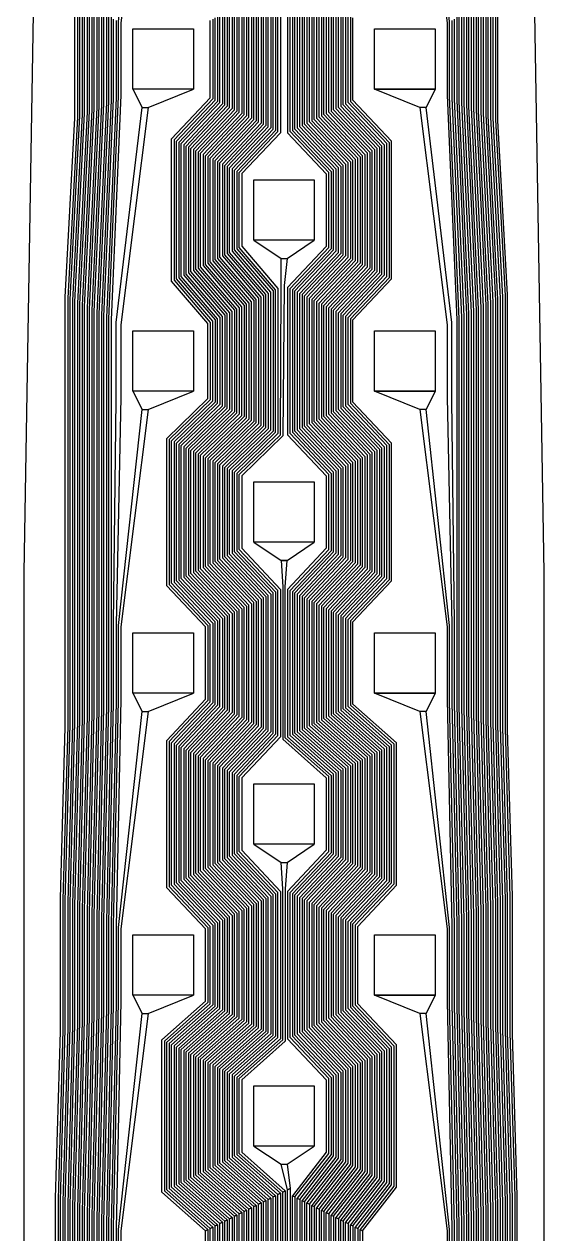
# Model space of a CAD drawing. Header units: inches. Extents: x 115980 to 170179, y 57000 to 74333.
# Drawn here: x 159286.4 to 159372.4, y 73253.6 to 73453.9 of the extents above; entities that cross this region are included whole.
import ezdxf

# ---------------------------------------------------------------- set-up
doc = ezdxf.new("R2010")
doc.units = ezdxf.units.IN
doc.header["$MEASUREMENT"] = 0
for name, color, linetype in [('metal', 221, 'Continuous'), ('nitride window', 40, 'Continuous'), ('profile', 140, 'Continuous')]:
    doc.layers.add(name, color=color, linetype=linetype)

msp = doc.modelspace()

# ---------------------------------------------------------------- linework, layer by layer
at = {"layer": 'metal'}
for points in [[(159291.61, 73236.72), (159291.61, 73259.52), (159292.41, 73287.12), (159292.41, 73309.12), (159293.21, 73337.52), (159293.21, 73358.72), (159293.21, 73387.52), (159293.21, 73408.72), (159294.81, 73438.32), (159294.81, 73457.92), (159295.61, 73488.72), (159295.61, 73507.52), (159296.41, 73539.12), (159296.41, 73557.12), (159297.21, 73589.52), (159297.21, 73606.72), (159298.01, 73639.92), (159298.01, 73656.32), (159297.91, 73689.87), (159297.96, 73706.46), (159298.91, 73740.37)], [(159299.41, 73740.62), (159298.45, 73706.21), (159298.41, 73690.12), (159298.41, 73656.12), (159298.41, 73640.12), (159297.61, 73606.52), (159297.61, 73589.72), (159296.81, 73556.92), (159296.81, 73539.32), (159296.01, 73507.32), (159296.01, 73488.92), (159295.21, 73457.72), (159295.21, 73438.52), (159293.61, 73408.52), (159293.61, 73387.72), (159293.61, 73358.52), (159293.61, 73337.72), (159292.81, 73308.92), (159292.81, 73287.32), (159292.01, 73259.32), (159292.01, 73236.92)], [(159292.41, 73237.12), (159292.41, 73259.12), (159293.21, 73287.52), (159293.21, 73308.72), (159294.01, 73337.92), (159294.01, 73358.32), (159294.01, 73387.92), (159294.01, 73408.32), (159295.61, 73438.72), (159295.61, 73457.52), (159296.41, 73489.12), (159296.41, 73507.12), (159297.21, 73539.52), (159297.21, 73556.72), (159298.01, 73589.92), (159298.01, 73606.32), (159298.81, 73640.32), (159298.81, 73655.92), (159298.91, 73690.37), (159298.95, 73705.95), (159299.91, 73740.87)], [(159300.41, 73741.12), (159299.44, 73705.69), (159299.41, 73690.62), (159299.21, 73655.72), (159299.21, 73640.52), (159298.41, 73606.12), (159298.41, 73590.12), (159297.61, 73556.52), (159297.61, 73539.72), (159296.81, 73506.92), (159296.81, 73489.32), (159296.01, 73457.32), (159296.01, 73438.92), (159294.41, 73408.12), (159294.41, 73388.12), (159294.41, 73358.12), (159294.41, 73338.12), (159293.61, 73308.52), (159293.61, 73287.72), (159292.81, 73258.92), (159292.81, 73237.32)], [(159293.21, 73237.52), (159293.21, 73258.72), (159294.01, 73287.92), (159294.01, 73308.32), (159294.81, 73338.32), (159294.81, 73357.92), (159294.81, 73388.32), (159294.81, 73407.92), (159296.41, 73439.12), (159296.41, 73457.12), (159297.21, 73489.52), (159297.21, 73506.72), (159298.01, 73539.92), (159298.01, 73556.32), (159298.81, 73590.32), (159298.81, 73605.92), (159299.61, 73640.72), (159299.61, 73655.52), (159299.91, 73690.87), (159299.94, 73705.43), (159300.91, 73741.37)], [(159301.41, 73741.62), (159300.44, 73705.18), (159300.41, 73691.12), (159300.01, 73655.32), (159300.01, 73640.92), (159299.21, 73605.72), (159299.21, 73590.52), (159298.41, 73556.12), (159298.41, 73540.12), (159297.61, 73506.52), (159297.61, 73489.72), (159296.81, 73456.92), (159296.81, 73439.32), (159295.21, 73407.72), (159295.21, 73388.52), (159295.21, 73357.72), (159295.21, 73338.52), (159294.41, 73308.12), (159294.41, 73288.12), (159293.61, 73258.52), (159293.61, 73237.72)], [(159294.01, 73237.92), (159294.01, 73258.32), (159294.81, 73288.32), (159294.81, 73307.92), (159295.61, 73338.72), (159295.61, 73357.52), (159295.61, 73388.72), (159295.61, 73407.52), (159297.21, 73439.52), (159297.21, 73456.72), (159298.01, 73489.92), (159298.01, 73506.32), (159298.81, 73540.32), (159298.81, 73555.92), (159299.61, 73590.72), (159299.61, 73605.52), (159300.41, 73641.12), (159300.41, 73655.12), (159300.91, 73691.37), (159300.93, 73704.92), (159301.91, 73741.87)], [(159302.42, 73742.12), (159301.43, 73704.66), (159301.41, 73691.62), (159300.81, 73654.92), (159300.81, 73641.32), (159300.01, 73605.32), (159300.01, 73590.92), (159299.21, 73555.72), (159299.21, 73540.52), (159298.41, 73506.12), (159298.41, 73490.12), (159297.61, 73456.52), (159297.61, 73439.72), (159296.01, 73407.32), (159296.01, 73388.92), (159296.01, 73357.32), (159296.01, 73338.92), (159295.21, 73307.72), (159295.21, 73288.52), (159294.41, 73258.12), (159294.41, 73238.12)], [(159356.39, 73742.12), (159357.21, 73704.52), (159357.21, 73691.72), (159358.01, 73654.92), (159358.01, 73641.32), (159358.81, 73605.32), (159358.81, 73590.92), (159359.61, 73555.72), (159359.61, 73540.52), (159360.41, 73506.12), (159360.41, 73490.12), (159361.21, 73456.52), (159361.21, 73439.72), (159362.81, 73407.32), (159362.81, 73388.92), (159362.81, 73357.32), (159362.81, 73338.92), (159363.61, 73307.72), (159363.61, 73288.52), (159364.41, 73258.12), (159364.41, 73238.12)], [(159364.81, 73237.92), (159364.81, 73258.32), (159364.01, 73288.32), (159364.01, 73307.92), (159363.21, 73338.72), (159363.21, 73357.52), (159363.21, 73388.72), (159363.21, 73407.52), (159361.61, 73439.52), (159361.61, 73456.72), (159360.81, 73489.92), (159360.81, 73506.32), (159360.01, 73540.32), (159360.01, 73555.92), (159359.21, 73590.72), (159359.21, 73605.52), (159358.41, 73641.12), (159358.41, 73655.12), (159357.61, 73691.52), (159357.61, 73704.72), (159356.91, 73741.87)], [(159357.41, 73741.62), (159358.01, 73704.92), (159358.01, 73691.32), (159358.81, 73655.32), (159358.81, 73640.92), (159359.61, 73605.72), (159359.61, 73590.52), (159360.41, 73556.12), (159360.41, 73540.12), (159361.21, 73506.52), (159361.21, 73489.72), (159362.01, 73456.92), (159362.01, 73439.32), (159363.61, 73407.72), (159363.61, 73388.52), (159363.61, 73357.72), (159363.61, 73338.52), (159364.41, 73308.12), (159364.41, 73288.12), (159365.21, 73258.52), (159365.21, 73237.72)], [(159365.61, 73237.52), (159365.61, 73258.72), (159364.81, 73287.92), (159364.81, 73308.32), (159364.01, 73338.32), (159364.01, 73357.92), (159364.01, 73388.32), (159364.01, 73407.92), (159362.41, 73439.12), (159362.41, 73457.12), (159361.61, 73489.52), (159361.61, 73506.72), (159360.81, 73539.92), (159360.81, 73556.32), (159360.01, 73590.32), (159360.01, 73605.92), (159359.21, 73640.72), (159359.21, 73655.52), (159358.41, 73691.12), (159358.41, 73705.12), (159357.91, 73741.37)], [(159358.41, 73741.12), (159358.81, 73705.32), (159358.81, 73690.92), (159359.61, 73655.72), (159359.61, 73640.52), (159360.41, 73606.12), (159360.41, 73590.12), (159361.21, 73556.52), (159361.21, 73539.72), (159362.01, 73506.92), (159362.01, 73489.32), (159362.81, 73457.32), (159362.81, 73438.92), (159364.41, 73408.12), (159364.41, 73388.12), (159364.41, 73358.12), (159364.41, 73338.12), (159365.21, 73308.52), (159365.21, 73287.72), (159366.01, 73258.92), (159366.01, 73237.32)], [(159366.41, 73237.12), (159366.41, 73259.12), (159365.61, 73287.52), (159365.61, 73308.72), (159364.81, 73337.92), (159364.81, 73358.32), (159364.81, 73387.92), (159364.81, 73408.32), (159363.21, 73438.72), (159363.21, 73457.52), (159362.41, 73489.12), (159362.41, 73507.12), (159361.61, 73539.52), (159361.61, 73556.72), (159360.81, 73589.92), (159360.81, 73606.32), (159360.01, 73640.32), (159360.01, 73655.92), (159359.21, 73690.72), (159359.21, 73705.52), (159358.91, 73740.87)], [(159359.41, 73740.62), (159359.61, 73705.72), (159359.61, 73690.52), (159360.41, 73656.12), (159360.41, 73640.12), (159361.21, 73606.52), (159361.21, 73589.72), (159362.01, 73556.92), (159362.01, 73539.32), (159362.81, 73507.32), (159362.81, 73488.92), (159363.61, 73457.72), (159363.61, 73438.52), (159365.21, 73408.52), (159365.21, 73387.72), (159365.21, 73358.52), (159365.21, 73337.72), (159366.01, 73308.92), (159366.01, 73287.32), (159366.81, 73259.32), (159366.81, 73236.92)], [(159367.21, 73236.72), (159367.21, 73259.52), (159366.41, 73287.12), (159366.41, 73309.12), (159365.61, 73337.52), (159365.61, 73358.72), (159365.61, 73387.52), (159365.61, 73408.72), (159364.01, 73438.32), (159364.01, 73457.92), (159363.21, 73488.72), (159363.21, 73507.52), (159362.41, 73539.12), (159362.41, 73557.12), (159361.61, 73589.52), (159361.61, 73606.72), (159360.81, 73639.92), (159360.81, 73656.32), (159360.01, 73690.32), (159360.01, 73705.92), (159359.91, 73740.37)], [(159294.81, 73238.32), (159294.81, 73257.92), (159295.61, 73288.72), (159295.61, 73307.52), (159296.41, 73339.12), (159296.41, 73357.12), (159296.41, 73389.12), (159296.41, 73407.12), (159298.01, 73439.92), (159298.01, 73456.32), (159298.81, 73490.32), (159298.81, 73505.92), (159299.61, 73540.72), (159299.61, 73555.52), (159300.41, 73591.12), (159300.41, 73605.12), (159301.21, 73641.52), (159301.21, 73654.72), (159301.91, 73691.87), (159301.93, 73704.4), (159305.91, 73740.12)], [(159306.91, 73740.12), (159302.42, 73704.15), (159302.42, 73692.12), (159301.61, 73654.52), (159301.61, 73641.72), (159300.81, 73604.92), (159300.81, 73591.32), (159300.01, 73555.32), (159300.01, 73540.92), (159299.21, 73505.72), (159299.21, 73490.52), (159298.41, 73456.12), (159298.41, 73440.12), (159296.81, 73406.92), (159296.81, 73389.32), (159296.81, 73356.92), (159296.81, 73339.32), (159296.01, 73307.32), (159296.01, 73288.92), (159295.21, 73257.72), (159295.21, 73238.52)], [(159351.91, 73740.12), (159356.41, 73704.12), (159356.41, 73692.12), (159357.21, 73654.52), (159357.21, 73641.72), (159358.01, 73604.92), (159358.01, 73591.32), (159358.81, 73555.32), (159358.81, 73540.92), (159359.61, 73505.72), (159359.61, 73490.52), (159360.41, 73456.12), (159360.41, 73440.12), (159362.01, 73406.92), (159362.01, 73389.32), (159362.01, 73356.92), (159362.01, 73339.32), (159362.81, 73307.32), (159362.81, 73288.92), (159363.61, 73257.72), (159363.61, 73238.52)], [(159364.01, 73238.32), (159364.01, 73257.92), (159363.21, 73288.72), (159363.21, 73307.52), (159362.41, 73339.12), (159362.41, 73357.12), (159362.41, 73389.12), (159362.41, 73407.12), (159360.81, 73439.92), (159360.81, 73456.32), (159360.01, 73490.32), (159360.01, 73505.92), (159359.21, 73540.72), (159359.21, 73555.52), (159358.41, 73591.12), (159358.41, 73605.12), (159357.61, 73641.52), (159357.61, 73654.72), (159356.81, 73691.92), (159356.81, 73704.32), (159352.91, 73740.12)], [(159360.41, 73740.12), (159360.41, 73706.12), (159360.41, 73690.12), (159361.21, 73656.52), (159361.21, 73639.72), (159362.01, 73606.92), (159362.01, 73589.32), (159362.81, 73557.32), (159362.81, 73538.92), (159363.61, 73507.72), (159363.61, 73488.52), (159364.41, 73458.12), (159364.41, 73438.12), (159366.01, 73408.92), (159366.01, 73387.32), (159366.01, 73358.92), (159366.01, 73337.32), (159366.81, 73309.32), (159366.81, 73286.92), (159367.61, 73259.72), (159367.61, 73236.52)], [(159368.01, 73236.32), (159368.01, 73259.92), (159367.21, 73286.72), (159367.21, 73309.52), (159366.41, 73337.12), (159366.41, 73359.12), (159366.41, 73387.12), (159366.41, 73409.12), (159364.81, 73437.92), (159364.81, 73458.32), (159364.01, 73488.32), (159364.01, 73507.92), (159363.21, 73538.72), (159363.21, 73557.52), (159362.41, 73589.12), (159362.41, 73607.12), (159361.61, 73639.52), (159361.61, 73656.72), (159360.81, 73689.92), (159360.81, 73706.32), (159360.91, 73739.87)], [(159302.42, 73592.12), (159301.61, 73554.52), (159301.61, 73541.72), (159300.81, 73504.92), (159300.81, 73491.32), (159300.01, 73455.32), (159300.01, 73440.92), (159298.41, 73406.12), (159298.41, 73390.12), (159298.41, 73356.12), (159298.41, 73340.12), (159297.61, 73306.52), (159297.61, 73289.72), (159296.81, 73256.92), (159296.81, 73239.32)], [(159356.39, 73592.12), (159357.21, 73554.52), (159357.21, 73541.72), (159358.01, 73504.92), (159358.01, 73491.32), (159358.81, 73455.32), (159358.81, 73440.92), (159360.41, 73406.12), (159360.41, 73390.12), (159360.41, 73356.12), (159360.41, 73340.12), (159361.21, 73306.52), (159361.21, 73289.72), (159362.01, 73256.92), (159362.01, 73239.32)], [(159295.61, 73238.72), (159295.61, 73257.52), (159296.41, 73289.12), (159296.41, 73307.12), (159297.21, 73339.52), (159297.21, 73356.72), (159297.21, 73389.52), (159297.21, 73406.72), (159298.81, 73440.32), (159298.81, 73455.92), (159299.61, 73490.72), (159299.61, 73505.52), (159300.41, 73541.12), (159300.41, 73555.12), (159301.21, 73591.52)], [(159301.61, 73591.72), (159300.81, 73554.92), (159300.81, 73541.32), (159300.01, 73505.32), (159300.01, 73490.92), (159299.21, 73455.72), (159299.21, 73440.52), (159297.61, 73406.52), (159297.61, 73389.72), (159297.61, 73356.52), (159297.61, 73339.72), (159296.81, 73306.92), (159296.81, 73289.32), (159296.01, 73257.32), (159296.01, 73238.92)], [(159296.41, 73239.12), (159296.41, 73257.12), (159297.21, 73289.52), (159297.21, 73306.72), (159298.01, 73339.92), (159298.01, 73356.32), (159298.01, 73389.92), (159298.01, 73406.32), (159299.61, 73440.72), (159299.61, 73455.52), (159300.41, 73491.12), (159300.41, 73505.12), (159301.21, 73541.52), (159301.21, 73554.72), (159302.01, 73591.92)], [(159297.21, 73239.52), (159297.21, 73256.72), (159298.01, 73289.92), (159298.01, 73306.32), (159298.81, 73340.32), (159298.81, 73355.92), (159298.81, 73390.32), (159298.81, 73405.92), (159300.41, 73441.12), (159300.41, 73455.12), (159301.21, 73491.52), (159301.21, 73504.72), (159302.01, 73541.92), (159302.01, 73554.32), (159305.91, 73590.12)], [(159306.91, 73590.12), (159302.41, 73554.12), (159302.41, 73542.12), (159301.61, 73504.52), (159301.61, 73491.72), (159300.81, 73454.92), (159300.81, 73441.32), (159299.21, 73405.72), (159299.21, 73390.52), (159299.21, 73355.72), (159299.21, 73340.52), (159298.41, 73306.12), (159298.41, 73290.12), (159297.61, 73256.52), (159297.61, 73239.72)], [(159351.91, 73590.12), (159356.41, 73554.12), (159356.41, 73542.12), (159357.21, 73504.52), (159357.21, 73491.72), (159358.01, 73454.92), (159358.01, 73441.32), (159359.61, 73405.72), (159359.61, 73390.52), (159359.61, 73355.72), (159359.61, 73340.52), (159360.41, 73306.12), (159360.41, 73290.12), (159361.21, 73256.52), (159361.21, 73239.72)], [(159361.61, 73239.52), (159361.61, 73256.72), (159360.81, 73289.92), (159360.81, 73306.32), (159360.01, 73340.32), (159360.01, 73355.92), (159360.01, 73390.32), (159360.01, 73405.92), (159358.41, 73441.12), (159358.41, 73455.12), (159357.61, 73491.52), (159357.61, 73504.72), (159356.81, 73541.92), (159356.81, 73554.32), (159352.91, 73590.12)], [(159362.41, 73239.12), (159362.41, 73257.12), (159361.61, 73289.52), (159361.61, 73306.72), (159360.81, 73339.92), (159360.81, 73356.32), (159360.81, 73389.92), (159360.81, 73406.32), (159359.21, 73440.72), (159359.21, 73455.52), (159358.41, 73491.12), (159358.41, 73505.12), (159357.61, 73541.52), (159357.61, 73554.72), (159356.81, 73591.92)], [(159357.21, 73591.72), (159358.01, 73554.92), (159358.01, 73541.32), (159358.81, 73505.32), (159358.81, 73490.92), (159359.61, 73455.72), (159359.61, 73440.52), (159361.21, 73406.52), (159361.21, 73389.72), (159361.21, 73356.52), (159361.21, 73339.72), (159362.01, 73306.92), (159362.01, 73289.32), (159362.81, 73257.32), (159362.81, 73238.92)], [(159363.21, 73238.72), (159363.21, 73257.52), (159362.41, 73289.12), (159362.41, 73307.12), (159361.61, 73339.52), (159361.61, 73356.72), (159361.61, 73389.52), (159361.61, 73406.72), (159360.01, 73440.32), (159360.01, 73455.92), (159359.21, 73490.72), (159359.21, 73505.52), (159358.41, 73541.12), (159358.41, 73555.12), (159357.61, 73591.52)], [(159298.81, 73240.32), (159298.81, 73255.92), (159299.61, 73290.72), (159299.61, 73305.52), (159300.41, 73341.12), (159300.41, 73355.12), (159300.41, 73391.12), (159300.41, 73405.12), (159302.01, 73441.92), (159302.01, 73454.32), (159305.91, 73490.12), (159305.91, 73490.12), (159306.91, 73490.12), (159302.41, 73454.12), (159302.41, 73442.12), (159300.81, 73404.92), (159300.81, 73391.32), (159300.81, 73354.92), (159300.81, 73341.32), (159300.01, 73305.32), (159300.01, 73290.92), (159299.21, 73255.72), (159299.21, 73240.52)], [(159360.01, 73240.32), (159360.01, 73255.92), (159359.21, 73290.72), (159359.21, 73305.52), (159358.41, 73341.12), (159358.41, 73355.12), (159358.41, 73391.12), (159358.41, 73405.12), (159356.81, 73441.92), (159356.81, 73454.32), (159352.91, 73490.12), (159352.91, 73490.12), (159351.91, 73490.12), (159356.41, 73454.12), (159356.41, 73442.12), (159358.01, 73404.92), (159358.01, 73391.32), (159358.01, 73354.92), (159358.01, 73341.32), (159358.81, 73305.32), (159358.81, 73290.92), (159359.61, 73255.72), (159359.61, 73240.52)], [(159328.01, 73459.92), (159328.01, 73436.32), (159321.61, 73429.52), (159321.61, 73416.72), (159327.61, 73409.72), (159327.61, 73386.52), (159320.81, 73379.92), (159320.81, 73366.32), (159327.21, 73359.52), (159327.21, 73336.72), (159320.81, 73329.92), (159320.81, 73316.32), (159327.21, 73309.52), (159327.21, 73286.72), (159320.01, 73280.32), (159320.01, 73265.92), (159327.21, 73259.52), (159326.81, 73259.32), (159319.61, 73265.72), (159319.61, 73280.52), (159326.81, 73286.92), (159326.81, 73309.32), (159320.41, 73316.12), (159320.41, 73330.12), (159326.81, 73336.92), (159326.81, 73359.32), (159320.41, 73366.12), (159320.41, 73380.12), (159327.21, 73386.72), (159327.21, 73409.52), (159321.21, 73416.52), (159321.21, 73429.72), (159327.61, 73436.52), (159327.61, 73459.72)], [(159328.81, 73460.32), (159328.81, 73435.92), (159322.42, 73429.15), (159322.41, 73417.12), (159328.41, 73410.12), (159328.41, 73386.12), (159321.61, 73379.52), (159321.61, 73366.72), (159328.01, 73359.92), (159328.01, 73336.32), (159321.61, 73329.52), (159321.61, 73316.72), (159328.01, 73309.92), (159328.01, 73286.32), (159320.81, 73279.92), (159320.81, 73266.32), (159328.01, 73259.92), (159327.61, 73259.72), (159320.41, 73266.12), (159320.41, 73280.12), (159327.61, 73286.52), (159327.61, 73309.72), (159321.21, 73316.52), (159321.21, 73329.72), (159327.61, 73336.52), (159327.61, 73359.72), (159321.21, 73366.52), (159321.21, 73379.72), (159328.01, 73386.32), (159328.01, 73409.92), (159322.01, 73416.92), (159322.01, 73429.32), (159328.41, 73436.12), (159328.41, 73460.12)], [(159330.01, 73460.32), (159330.01, 73435.92), (159336.41, 73429.12), (159336.39, 73417.09), (159330.01, 73410.32), (159330.01, 73385.92), (159336.41, 73379.12), (159336.41, 73367.12), (159330.01, 73360.32), (159330.01, 73335.92), (159337.21, 73329.52), (159337.21, 73316.72), (159330.81, 73309.92), (159330.81, 73286.32), (159337.21, 73279.52), (159337.21, 73266.72), (159331.61, 73259.52), (159332.01, 73259.32), (159337.61, 73266.52), (159337.61, 73279.72), (159331.21, 73286.52), (159331.21, 73309.72), (159337.61, 73316.52), (159337.61, 73329.72), (159330.41, 73336.12), (159330.41, 73360.12), (159336.81, 73366.92), (159336.81, 73379.32), (159330.41, 73386.12), (159330.41, 73410.12), (159336.81, 73416.92), (159336.81, 73429.32), (159330.41, 73436.12), (159330.41, 73460.12)], [(159330.81, 73459.92), (159330.81, 73436.32), (159337.21, 73429.52), (159337.21, 73416.72), (159330.81, 73409.92), (159330.81, 73386.32), (159337.21, 73379.52), (159337.21, 73366.72), (159330.81, 73359.92), (159330.81, 73336.32), (159338.01, 73329.92), (159338.01, 73316.32), (159331.61, 73309.52), (159331.61, 73286.72), (159338.01, 73279.92), (159338.01, 73266.32), (159332.41, 73259.12), (159332.81, 73258.92), (159338.41, 73266.12), (159338.41, 73280.12), (159332.01, 73286.92), (159332.01, 73309.32), (159338.41, 73316.12), (159338.41, 73330.12), (159331.21, 73336.52), (159331.21, 73359.72), (159337.61, 73366.52), (159337.61, 73379.72), (159331.21, 73386.52), (159331.21, 73409.72), (159337.61, 73416.52), (159337.61, 73429.72), (159331.21, 73436.52), (159331.21, 73459.72)], [(159324.01, 73457.92), (159324.01, 73438.32), (159317.61, 73431.52), (159317.61, 73414.72), (159323.61, 73407.72), (159323.61, 73388.52), (159316.81, 73381.92), (159316.81, 73364.32), (159323.21, 73357.52), (159323.21, 73338.72), (159316.81, 73331.92), (159316.81, 73314.32), (159323.21, 73307.52), (159323.21, 73288.72), (159316.01, 73282.32), (159316.01, 73263.92), (159323.21, 73257.52), (159322.81, 73257.32), (159315.61, 73263.72), (159315.61, 73282.52), (159322.81, 73288.92), (159322.81, 73307.32), (159316.41, 73314.12), (159316.41, 73332.12), (159322.81, 73338.92), (159322.81, 73357.32), (159316.41, 73364.12), (159316.41, 73382.12), (159323.21, 73388.72), (159323.21, 73407.52), (159317.21, 73414.52), (159317.21, 73431.72), (159323.61, 73438.52), (159323.61, 73457.72)], [(159324.81, 73458.32), (159324.81, 73437.92), (159318.41, 73431.12), (159318.41, 73415.12), (159324.41, 73408.12), (159324.41, 73388.12), (159317.61, 73381.52), (159317.61, 73364.72), (159324.01, 73357.92), (159324.01, 73338.32), (159317.61, 73331.52), (159317.61, 73314.72), (159324.01, 73307.92), (159324.01, 73288.32), (159316.81, 73281.92), (159316.81, 73264.32), (159324.01, 73257.92), (159323.61, 73257.72), (159316.41, 73264.12), (159316.41, 73282.12), (159323.61, 73288.52), (159323.61, 73307.72), (159317.21, 73314.52), (159317.21, 73331.72), (159323.61, 73338.52), (159323.61, 73357.72), (159317.21, 73364.52), (159317.21, 73381.72), (159324.01, 73388.32), (159324.01, 73407.92), (159318.01, 73414.92), (159318.01, 73431.32), (159324.41, 73438.12), (159324.41, 73458.12)], [(159325.61, 73458.72), (159325.61, 73437.52), (159319.21, 73430.72), (159319.21, 73415.52), (159325.21, 73408.52), (159325.21, 73387.72), (159318.41, 73381.12), (159318.41, 73365.12), (159324.81, 73358.32), (159324.81, 73337.92), (159318.41, 73331.12), (159318.41, 73315.12), (159324.81, 73308.32), (159324.81, 73287.92), (159317.61, 73281.52), (159317.61, 73264.72), (159324.81, 73258.32), (159324.41, 73258.12), (159317.21, 73264.52), (159317.21, 73281.72), (159324.41, 73288.12), (159324.41, 73308.12), (159318.01, 73314.92), (159318.01, 73331.32), (159324.41, 73338.12), (159324.41, 73358.12), (159318.01, 73364.92), (159318.01, 73381.32), (159324.81, 73387.92), (159324.81, 73408.32), (159318.81, 73415.32), (159318.81, 73430.92), (159325.21, 73437.72), (159325.21, 73458.52)], [(159326.41, 73459.12), (159326.41, 73437.12), (159320.01, 73430.32), (159320.01, 73415.92), (159326.01, 73408.92), (159326.01, 73387.32), (159319.21, 73380.72), (159319.21, 73365.52), (159325.61, 73358.72), (159325.61, 73337.52), (159319.21, 73330.72), (159319.21, 73315.52), (159325.61, 73308.72), (159325.61, 73287.52), (159318.41, 73281.12), (159318.41, 73265.12), (159325.61, 73258.72), (159325.21, 73258.52), (159318.01, 73264.92), (159318.01, 73281.32), (159325.21, 73287.72), (159325.21, 73308.52), (159318.81, 73315.32), (159318.81, 73330.92), (159325.21, 73337.72), (159325.21, 73358.52), (159318.81, 73365.32), (159318.81, 73380.92), (159325.61, 73387.52), (159325.61, 73408.72), (159319.61, 73415.72), (159319.61, 73430.52), (159326.01, 73437.32), (159326.01, 73458.92)], [(159327.21, 73459.52), (159327.21, 73436.72), (159320.81, 73429.92), (159320.81, 73416.32), (159326.81, 73409.32), (159326.81, 73386.92), (159320.01, 73380.32), (159320.01, 73365.92), (159326.41, 73359.12), (159326.41, 73337.12), (159320.01, 73330.32), (159320.01, 73315.92), (159326.41, 73309.12), (159326.41, 73287.12), (159319.21, 73280.72), (159319.21, 73265.52), (159326.41, 73259.12), (159326.01, 73258.92), (159318.81, 73265.32), (159318.81, 73280.92), (159326.01, 73287.32), (159326.01, 73308.92), (159319.61, 73315.72), (159319.61, 73330.52), (159326.01, 73337.32), (159326.01, 73358.92), (159319.61, 73365.72), (159319.61, 73380.52), (159326.41, 73387.12), (159326.41, 73409.12), (159320.41, 73416.12), (159320.41, 73430.12), (159326.81, 73436.92), (159326.81, 73459.32)], [(159331.61, 73459.52), (159331.61, 73436.72), (159338.01, 73429.92), (159338.01, 73416.32), (159331.61, 73409.52), (159331.61, 73386.72), (159338.01, 73379.92), (159338.01, 73366.32), (159331.61, 73359.52), (159331.61, 73336.72), (159338.81, 73330.32), (159338.81, 73315.92), (159332.41, 73309.12), (159332.41, 73287.12), (159338.81, 73280.32), (159338.81, 73265.92), (159333.21, 73258.72), (159333.61, 73258.52), (159339.21, 73265.72), (159339.21, 73280.52), (159332.81, 73287.32), (159332.81, 73308.92), (159339.21, 73315.72), (159339.21, 73330.52), (159332.01, 73336.92), (159332.01, 73359.32), (159338.41, 73366.12), (159338.41, 73380.12), (159332.01, 73386.92), (159332.01, 73409.32), (159338.41, 73416.12), (159338.41, 73430.12), (159332.01, 73436.92), (159332.01, 73459.32)], [(159332.41, 73459.12), (159332.41, 73437.12), (159338.81, 73430.32), (159338.81, 73415.92), (159332.41, 73409.12), (159332.41, 73387.12), (159338.81, 73380.32), (159338.81, 73365.92), (159332.41, 73359.12), (159332.41, 73337.12), (159339.61, 73330.72), (159339.61, 73315.52), (159333.21, 73308.72), (159333.21, 73287.52), (159339.61, 73280.72), (159339.61, 73265.52), (159334.01, 73258.32), (159334.41, 73258.12), (159340.01, 73265.32), (159340.01, 73280.92), (159333.61, 73287.72), (159333.61, 73308.52), (159340.01, 73315.32), (159340.01, 73330.92), (159332.81, 73337.32), (159332.81, 73358.92), (159339.21, 73365.72), (159339.21, 73380.52), (159332.81, 73387.32), (159332.81, 73408.92), (159339.21, 73415.72), (159339.21, 73430.52), (159332.81, 73437.32), (159332.81, 73458.92)], [(159333.21, 73458.72), (159333.21, 73437.52), (159339.61, 73430.72), (159339.61, 73415.52), (159333.21, 73408.72), (159333.21, 73387.52), (159339.61, 73380.72), (159339.61, 73365.52), (159333.21, 73358.72), (159333.21, 73337.52), (159340.41, 73331.12), (159340.41, 73315.12), (159334.01, 73308.32), (159334.01, 73287.92), (159340.41, 73281.12), (159340.41, 73265.12), (159334.81, 73257.92), (159335.21, 73257.72), (159340.81, 73264.92), (159340.81, 73281.32), (159334.41, 73288.12), (159334.41, 73308.12), (159340.81, 73314.92), (159340.81, 73331.32), (159333.61, 73337.72), (159333.61, 73358.52), (159340.01, 73365.32), (159340.01, 73380.92), (159333.61, 73387.72), (159333.61, 73408.52), (159340.01, 73415.32), (159340.01, 73430.92), (159333.61, 73437.72), (159333.61, 73458.52)], [(159334.01, 73458.32), (159334.01, 73437.92), (159340.41, 73431.12), (159340.41, 73415.12), (159334.01, 73408.32), (159334.01, 73387.92), (159340.41, 73381.12), (159340.41, 73365.12), (159334.01, 73358.32), (159334.01, 73337.92), (159341.21, 73331.52), (159341.21, 73314.72), (159334.81, 73307.92), (159334.81, 73288.32), (159341.21, 73281.52), (159341.21, 73264.72), (159335.61, 73257.52), (159336.01, 73257.32), (159341.61, 73264.52), (159341.61, 73281.72), (159335.21, 73288.52), (159335.21, 73307.72), (159341.61, 73314.52), (159341.61, 73331.72), (159334.41, 73338.12), (159334.41, 73358.12), (159340.81, 73364.92), (159340.81, 73381.32), (159334.41, 73388.12), (159334.41, 73408.12), (159340.81, 73414.92), (159340.81, 73431.32), (159334.41, 73438.12), (159334.41, 73458.12)], [(159334.81, 73457.92), (159334.81, 73438.32), (159341.21, 73431.52), (159341.21, 73414.72), (159334.81, 73407.92), (159334.81, 73388.32), (159341.21, 73381.52), (159341.21, 73364.72), (159334.81, 73357.92), (159334.81, 73338.32), (159342.01, 73331.92), (159342.01, 73314.32), (159335.61, 73307.52), (159335.61, 73288.72), (159342.01, 73281.92), (159342.01, 73264.32), (159336.41, 73257.12), (159336.81, 73256.92), (159342.41, 73264.12), (159342.41, 73282.12), (159336.01, 73288.92), (159336.01, 73307.32), (159342.41, 73314.12), (159342.41, 73332.12), (159335.21, 73338.52), (159335.21, 73357.72), (159341.61, 73364.52), (159341.61, 73381.72), (159335.21, 73388.52), (159335.21, 73407.72), (159341.61, 73414.52), (159341.61, 73431.72), (159335.21, 73438.52), (159335.21, 73457.72)], [(159320.01, 73455.92), (159320.01, 73440.32), (159313.61, 73433.52), (159313.61, 73412.72), (159319.61, 73405.72), (159319.61, 73390.52), (159312.81, 73383.92), (159312.81, 73362.32), (159319.21, 73355.52), (159319.21, 73340.72), (159312.81, 73333.92), (159312.81, 73312.32), (159319.21, 73305.52), (159319.21, 73290.72), (159312.01, 73284.32), (159312.01, 73261.92), (159319.21, 73255.52), (159318.81, 73255.32), (159311.61, 73261.72), (159311.61, 73284.52), (159318.81, 73290.92), (159318.81, 73305.32), (159312.41, 73312.12), (159312.41, 73334.12), (159318.81, 73340.92), (159318.81, 73355.32), (159312.41, 73362.12), (159312.41, 73384.12), (159319.21, 73390.72), (159319.21, 73405.52), (159313.21, 73412.52), (159313.21, 73433.72), (159319.61, 73440.52), (159319.61, 73455.72)], [(159320.81, 73456.32), (159320.81, 73439.92), (159314.41, 73433.12), (159314.41, 73413.12), (159320.41, 73406.12), (159320.41, 73390.12), (159313.61, 73383.52), (159313.61, 73362.72), (159320.01, 73355.92), (159320.01, 73340.32), (159313.61, 73333.52), (159313.61, 73312.72), (159320.01, 73305.92), (159320.01, 73290.32), (159312.81, 73283.92), (159312.81, 73262.32), (159320.01, 73255.92), (159319.61, 73255.72), (159312.41, 73262.12), (159312.41, 73284.12), (159319.61, 73290.52), (159319.61, 73305.72), (159313.21, 73312.52), (159313.21, 73333.72), (159319.61, 73340.52), (159319.61, 73355.72), (159313.21, 73362.52), (159313.21, 73383.72), (159320.01, 73390.32), (159320.01, 73405.92), (159314.01, 73412.92), (159314.01, 73433.32), (159320.41, 73440.12), (159320.41, 73456.12)], [(159321.61, 73456.72), (159321.61, 73439.52), (159315.21, 73432.72), (159315.21, 73413.52), (159321.21, 73406.52), (159321.21, 73389.72), (159314.41, 73383.12), (159314.41, 73363.12), (159320.81, 73356.32), (159320.81, 73339.92), (159314.41, 73333.12), (159314.41, 73313.12), (159320.81, 73306.32), (159320.81, 73289.92), (159313.61, 73283.52), (159313.61, 73262.72), (159320.81, 73256.32), (159320.41, 73256.12), (159313.21, 73262.52), (159313.21, 73283.72), (159320.41, 73290.12), (159320.41, 73306.12), (159314.01, 73312.92), (159314.01, 73333.32), (159320.41, 73340.12), (159320.41, 73356.12), (159314.01, 73362.92), (159314.01, 73383.32), (159320.81, 73389.92), (159320.81, 73406.32), (159314.81, 73413.32), (159314.81, 73432.92), (159321.21, 73439.72), (159321.21, 73456.52)], [(159322.41, 73457.12), (159322.41, 73439.12), (159316.01, 73432.32), (159316.01, 73413.92), (159322.01, 73406.92), (159322.01, 73389.32), (159315.21, 73382.72), (159315.21, 73363.52), (159321.61, 73356.72), (159321.61, 73339.52), (159315.21, 73332.72), (159315.21, 73313.52), (159321.61, 73306.72), (159321.61, 73289.52), (159314.41, 73283.12), (159314.41, 73263.12), (159321.61, 73256.72), (159321.21, 73256.52), (159314.01, 73262.92), (159314.01, 73283.32), (159321.21, 73289.72), (159321.21, 73306.52), (159314.81, 73313.32), (159314.81, 73332.92), (159321.21, 73339.72), (159321.21, 73356.52), (159314.81, 73363.32), (159314.81, 73382.92), (159321.61, 73389.52), (159321.61, 73406.72), (159315.61, 73413.72), (159315.61, 73432.52), (159322.01, 73439.32), (159322.01, 73456.92)], [(159323.21, 73457.52), (159323.21, 73438.72), (159316.81, 73431.92), (159316.81, 73414.32), (159322.81, 73407.32), (159322.81, 73388.92), (159316.01, 73382.32), (159316.01, 73363.92), (159322.41, 73357.12), (159322.41, 73339.12), (159316.01, 73332.32), (159316.01, 73313.92), (159322.41, 73307.12), (159322.41, 73289.12), (159315.21, 73282.72), (159315.21, 73263.52), (159322.41, 73257.12), (159322.01, 73256.92), (159314.81, 73263.32), (159314.81, 73282.92), (159322.01, 73289.32), (159322.01, 73306.92), (159315.61, 73313.72), (159315.61, 73332.52), (159322.01, 73339.32), (159322.01, 73356.92), (159315.61, 73363.72), (159315.61, 73382.52), (159322.41, 73389.12), (159322.41, 73407.12), (159316.41, 73414.12), (159316.41, 73432.12), (159322.81, 73438.92), (159322.81, 73457.32)], [(159335.61, 73457.52), (159335.61, 73438.72), (159342.01, 73431.92), (159342.01, 73414.32), (159335.61, 73407.52), (159335.61, 73388.72), (159342.01, 73381.92), (159342.01, 73364.32), (159335.61, 73357.52), (159335.61, 73338.72), (159342.81, 73332.32), (159342.81, 73313.92), (159336.41, 73307.12), (159336.41, 73289.12), (159342.81, 73282.32), (159342.81, 73263.92), (159337.21, 73256.72), (159337.61, 73256.52), (159343.21, 73263.72), (159343.21, 73282.52), (159336.81, 73289.32), (159336.81, 73306.92), (159343.21, 73313.72), (159343.21, 73332.52), (159336.01, 73338.92), (159336.01, 73357.32), (159342.41, 73364.12), (159342.41, 73382.12), (159336.01, 73388.92), (159336.01, 73407.32), (159342.41, 73414.12), (159342.41, 73432.12), (159336.01, 73438.92), (159336.01, 73457.32)], [(159336.41, 73457.12), (159336.41, 73439.12), (159342.81, 73432.32), (159342.81, 73413.92), (159336.41, 73407.12), (159336.41, 73389.12), (159342.81, 73382.32), (159342.81, 73363.92), (159336.41, 73357.12), (159336.41, 73339.12), (159343.61, 73332.72), (159343.61, 73313.52), (159337.21, 73306.72), (159337.21, 73289.52), (159343.61, 73282.72), (159343.61, 73263.52), (159338.01, 73256.32), (159338.41, 73256.12), (159344.01, 73263.32), (159344.01, 73282.92), (159337.61, 73289.72), (159337.61, 73306.52), (159344.01, 73313.32), (159344.01, 73332.92), (159336.81, 73339.32), (159336.81, 73356.92), (159343.21, 73363.72), (159343.21, 73382.52), (159336.81, 73389.32), (159336.81, 73406.92), (159343.21, 73413.72), (159343.21, 73432.52), (159336.81, 73439.32), (159336.81, 73456.92)], [(159337.21, 73456.72), (159337.21, 73439.52), (159343.61, 73432.72), (159343.61, 73413.52), (159337.21, 73406.72), (159337.21, 73389.52), (159343.61, 73382.72), (159343.61, 73363.52), (159337.21, 73356.72), (159337.21, 73339.52), (159344.41, 73333.12), (159344.41, 73313.12), (159338.01, 73306.32), (159338.01, 73289.92), (159344.41, 73283.12), (159344.41, 73263.12), (159338.81, 73255.92), (159339.21, 73255.72), (159344.81, 73262.92), (159344.81, 73283.32), (159338.41, 73290.12), (159338.41, 73306.12), (159344.81, 73312.92), (159344.81, 73333.32), (159337.61, 73339.72), (159337.61, 73356.52), (159344.01, 73363.32), (159344.01, 73382.92), (159337.61, 73389.72), (159337.61, 73406.52), (159344.01, 73413.32), (159344.01, 73432.92), (159337.61, 73439.72), (159337.61, 73456.52)], [(159338.01, 73456.32), (159338.01, 73439.92), (159344.41, 73433.12), (159344.41, 73413.12), (159338.01, 73406.32), (159338.01, 73389.92), (159344.41, 73383.12), (159344.41, 73363.12), (159338.01, 73356.32), (159338.01, 73339.92), (159345.21, 73333.52), (159345.21, 73312.72), (159338.81, 73305.92), (159338.81, 73290.32), (159345.21, 73283.52), (159345.21, 73262.72), (159339.61, 73255.52), (159340.01, 73255.32), (159345.61, 73262.52), (159345.61, 73283.72), (159339.21, 73290.52), (159339.21, 73305.72), (159345.61, 73312.52), (159345.61, 73333.72), (159338.41, 73340.12), (159338.41, 73356.12), (159344.81, 73362.92), (159344.81, 73383.32), (159338.41, 73390.12), (159338.41, 73406.12), (159344.81, 73412.92), (159344.81, 73433.32), (159338.41, 73440.12), (159338.41, 73456.12)], [(159338.81, 73455.92), (159338.81, 73440.32), (159345.21, 73433.52), (159345.21, 73412.72), (159338.81, 73405.92), (159338.81, 73390.32), (159345.21, 73383.52), (159345.21, 73362.72), (159338.81, 73355.92), (159338.81, 73340.32), (159346.01, 73333.92), (159346.01, 73312.32), (159339.61, 73305.52), (159339.61, 73290.72), (159346.01, 73283.92), (159346.01, 73262.32), (159340.41, 73255.12), (159340.81, 73254.92), (159346.41, 73262.12), (159346.41, 73284.12), (159340.01, 73290.92), (159340.01, 73305.32), (159346.41, 73312.12), (159346.41, 73334.12), (159339.21, 73340.52), (159339.21, 73355.72), (159345.61, 73362.52), (159345.61, 73383.72), (159339.21, 73390.52), (159339.21, 73405.72), (159345.61, 73412.52), (159345.61, 73433.72), (159339.21, 73440.52), (159339.21, 73455.72)], [(159298.01, 73239.92), (159298.01, 73256.32), (159298.81, 73290.32), (159298.81, 73305.92), (159299.61, 73340.72), (159299.61, 73355.52), (159299.61, 73390.72), (159299.61, 73405.52), (159301.21, 73441.52), (159301.21, 73454.72)], [(159301.61, 73454.52), (159301.61, 73441.72), (159300.01, 73405.32), (159300.01, 73390.92), (159300.01, 73355.32), (159300.01, 73340.92), (159299.21, 73305.72), (159299.21, 73290.52), (159298.41, 73256.12), (159298.41, 73240.12)], [(159317.61, 73454.72), (159317.61, 73441.52), (159311.21, 73434.72), (159311.21, 73411.52), (159317.21, 73404.52), (159317.21, 73391.72), (159310.41, 73385.12), (159310.41, 73361.12), (159316.81, 73354.32), (159316.81, 73341.92), (159310.41, 73335.12), (159310.41, 73311.12), (159316.81, 73304.32), (159316.81, 73291.92), (159309.61, 73285.52), (159309.61, 73260.72), (159316.81, 73254.32), (159316.41, 73254.12), (159309.21, 73260.52), (159309.21, 73285.72), (159316.41, 73292.12), (159316.41, 73304.12), (159310.01, 73310.92), (159310.01, 73335.32), (159316.41, 73342.12), (159316.41, 73354.12), (159310.01, 73360.92), (159310.01, 73385.32), (159316.81, 73391.92), (159316.81, 73404.32), (159310.81, 73411.32), (159310.81, 73434.92), (159317.21, 73441.72), (159317.21, 73454.52)], [(159318.41, 73455.12), (159318.41, 73441.12), (159312.01, 73434.32), (159312.01, 73411.92), (159318.01, 73404.92), (159318.01, 73391.32), (159311.21, 73384.72), (159311.21, 73361.52), (159317.61, 73354.72), (159317.61, 73341.52), (159311.21, 73334.72), (159311.21, 73311.52), (159317.61, 73304.72), (159317.61, 73291.52), (159310.41, 73285.12), (159310.41, 73261.12), (159317.61, 73254.72), (159317.21, 73254.52), (159310.01, 73260.92), (159310.01, 73285.32), (159317.21, 73291.72), (159317.21, 73304.52), (159310.81, 73311.32), (159310.81, 73334.92), (159317.21, 73341.72), (159317.21, 73354.52), (159310.81, 73361.32), (159310.81, 73384.92), (159317.61, 73391.52), (159317.61, 73404.72), (159311.61, 73411.72), (159311.61, 73434.52), (159318.01, 73441.32), (159318.01, 73454.92)], [(159319.21, 73455.52), (159319.21, 73440.72), (159312.81, 73433.92), (159312.81, 73412.32), (159318.81, 73405.32), (159318.81, 73390.92), (159312.01, 73384.32), (159312.01, 73361.92), (159318.41, 73355.12), (159318.41, 73341.12), (159312.01, 73334.32), (159312.01, 73311.92), (159318.41, 73305.12), (159318.41, 73291.12), (159311.21, 73284.72), (159311.21, 73261.52), (159318.41, 73255.12), (159318.01, 73254.92), (159310.81, 73261.32), (159310.81, 73284.92), (159318.01, 73291.32), (159318.01, 73304.92), (159311.61, 73311.72), (159311.61, 73334.52), (159318.01, 73341.32), (159318.01, 73354.92), (159311.61, 73361.72), (159311.61, 73384.52), (159318.41, 73391.12), (159318.41, 73405.12), (159312.41, 73412.12), (159312.41, 73434.12), (159318.81, 73440.92), (159318.81, 73455.32)], [(159339.61, 73455.52), (159339.61, 73440.72), (159346.01, 73433.92), (159346.01, 73412.32), (159339.61, 73405.52), (159339.61, 73390.72), (159346.01, 73383.92), (159346.01, 73362.32), (159339.61, 73355.52), (159339.61, 73340.72), (159346.81, 73334.32), (159346.81, 73311.92), (159340.41, 73305.12), (159340.41, 73291.12), (159346.81, 73284.32), (159346.81, 73261.92), (159341.21, 73254.72), (159341.61, 73254.52), (159347.21, 73261.72), (159347.21, 73284.52), (159340.81, 73291.32), (159340.81, 73304.92), (159347.21, 73311.72), (159347.21, 73334.52), (159340.01, 73340.92), (159340.01, 73355.32), (159346.41, 73362.12), (159346.41, 73384.12), (159340.01, 73390.92), (159340.01, 73405.32), (159346.41, 73412.12), (159346.41, 73434.12), (159340.01, 73440.92), (159340.01, 73455.32)], [(159340.41, 73455.12), (159340.41, 73441.12), (159346.81, 73434.32), (159346.81, 73411.92), (159340.41, 73405.12), (159340.41, 73391.12), (159346.81, 73384.32), (159346.81, 73361.92), (159340.41, 73355.12), (159340.41, 73341.12), (159347.61, 73334.72), (159347.61, 73311.52), (159341.21, 73304.72), (159341.21, 73291.52), (159347.61, 73284.72), (159347.61, 73261.52), (159342.01, 73254.32), (159342.41, 73254.12), (159348.01, 73261.32), (159348.01, 73284.92), (159341.61, 73291.72), (159341.61, 73304.52), (159348.01, 73311.32), (159348.01, 73334.92), (159340.81, 73341.32), (159340.81, 73354.92), (159347.21, 73361.72), (159347.21, 73384.52), (159340.81, 73391.32), (159340.81, 73404.92), (159347.21, 73411.72), (159347.21, 73434.52), (159340.81, 73441.32), (159340.81, 73454.92)], [(159357.21, 73454.52), (159357.21, 73441.72), (159358.81, 73405.32), (159358.81, 73390.92), (159358.81, 73355.32), (159358.81, 73340.92), (159359.61, 73305.72), (159359.61, 73290.52), (159360.41, 73256.12), (159360.41, 73240.12)], [(159360.81, 73239.92), (159360.81, 73256.32), (159360.01, 73290.32), (159360.01, 73305.92), (159359.21, 73340.72), (159359.21, 73355.52), (159359.21, 73390.72), (159359.21, 73405.52), (159357.61, 73441.52), (159357.61, 73454.72)]]:
    msp.add_lwpolyline(points, dxfattribs=at)
for points in [[(159304.41, 73453.12), (159314.41, 73453.12), (159314.41, 73443.12), (159304.41, 73443.12)], [(159344.41, 73453.12), (159354.41, 73453.12), (159354.41, 73443.12), (159344.41, 73443.12)], [(159314.41, 73443.12), (159304.41, 73443.12), (159305.91, 73440.12), (159306.91, 73440.12), (159314.41, 73443.12)], [(159344.41, 73443.12), (159354.41, 73443.12), (159352.91, 73440.12), (159351.91, 73440.12), (159344.41, 73443.12)], [(159305.91, 73440.12), (159306.91, 73440.12), (159302.41, 73404.12), (159302.41, 73392.12), (159301.61, 73354.52), (159301.61, 73341.72), (159300.81, 73304.92), (159300.81, 73291.32), (159300.01, 73255.32), (159300.01, 73240.92), (159303.91, 73193.12), (159303.31, 73193.12), (159299.61, 73240.72), (159299.61, 73255.52), (159300.41, 73291.12), (159300.41, 73305.12), (159301.21, 73341.52), (159301.21, 73354.72), (159301.61, 73391.72), (159301.61, 73404.52), (159305.91, 73440.12)], [(159352.91, 73440.12), (159351.91, 73440.12), (159356.41, 73404.12), (159356.41, 73392.12), (159357.21, 73354.52), (159357.21, 73341.72), (159358.01, 73304.92), (159358.01, 73291.32), (159358.81, 73255.32), (159358.81, 73240.92), (159353.71, 73193.12), (159354.31, 73193.12), (159359.21, 73240.72), (159359.21, 73255.52), (159358.41, 73291.12), (159358.41, 73305.12), (159357.61, 73341.52), (159357.61, 73354.72), (159357.21, 73391.72), (159357.21, 73404.52), (159352.91, 73440.12)], [(159324.41, 73428.12), (159334.41, 73428.12), (159334.41, 73418.12), (159324.41, 73418.12)], [(159334.41, 73418.12), (159324.41, 73418.12), (159328.91, 73415.12), (159329.91, 73415.12), (159334.41, 73418.12)], [(159328.91, 73415.12), (159329.91, 73415.12), (159329.41, 73410.62), (159329.21, 73385.72), (159322.41, 73379.12), (159322.41, 73367.12), (159328.81, 73360.32), (159328.81, 73335.92), (159322.41, 73329.12), (159322.41, 73317.12), (159328.81, 73310.32), (159328.81, 73285.92), (159321.61, 73279.52), (159321.61, 73266.72), (159328.81, 73260.32), (159328.41, 73260.12), (159321.21, 73266.52), (159321.21, 73279.72), (159328.41, 73286.12), (159328.41, 73310.12), (159322.01, 73316.92), (159322.01, 73329.32), (159328.41, 73336.12), (159328.41, 73360.12), (159322.01, 73366.92), (159322.01, 73379.32), (159328.81, 73385.92), (159328.91, 73410.37), (159328.91, 73415.12)], [(159304.41, 73403.12), (159314.41, 73403.12), (159314.41, 73393.12), (159304.41, 73393.12)], [(159344.41, 73403.12), (159354.41, 73403.12), (159354.41, 73393.12), (159344.41, 73393.12)], [(159314.41, 73393.12), (159304.41, 73393.12), (159305.91, 73390.12), (159306.91, 73390.12), (159314.41, 73393.12)], [(159344.41, 73393.12), (159354.41, 73393.12), (159352.91, 73390.12), (159351.91, 73390.12), (159344.41, 73393.12)], [(159305.91, 73390.12), (159306.91, 73390.12), (159302.41, 73354.12), (159302.41, 73342.12), (159301.61, 73304.52), (159301.61, 73291.72), (159300.81, 73254.92), (159300.81, 73241.32), (159305.11, 73193.12), (159304.51, 73193.12), (159300.41, 73241.12), (159300.41, 73255.12), (159301.21, 73291.52), (159301.21, 73304.72), (159302.01, 73341.92), (159302.01, 73354.32), (159305.91, 73390.12)], [(159352.91, 73390.12), (159351.91, 73390.12), (159356.41, 73354.12), (159356.41, 73342.12), (159357.21, 73304.52), (159357.21, 73291.72), (159358.01, 73254.92), (159358.01, 73241.32), (159352.51, 73193.12), (159353.11, 73193.12), (159358.41, 73241.12), (159358.41, 73255.12), (159357.61, 73291.52), (159357.61, 73304.72), (159356.81, 73341.92), (159356.81, 73354.32), (159352.91, 73390.12)], [(159324.41, 73378.12), (159334.41, 73378.12), (159334.41, 73368.12), (159324.41, 73368.12)], [(159334.41, 73368.12), (159324.41, 73368.12), (159328.91, 73365.12), (159329.91, 73365.12), (159334.41, 73368.12)], [(159329.91, 73365.12), (159328.91, 73365.12), (159329.21, 73360.72), (159329.21, 73335.52), (159336.41, 73329.12), (159336.41, 73317.12), (159330.01, 73310.32), (159330.01, 73285.92), (159336.41, 73279.12), (159336.41, 73267.12), (159330.81, 73259.92), (159331.21, 73259.72), (159336.81, 73266.92), (159336.81, 73279.32), (159330.41, 73286.12), (159330.41, 73310.12), (159336.81, 73316.92), (159336.81, 73329.32), (159329.61, 73335.72), (159329.61, 73360.72), (159329.91, 73365.12)], [(159304.41, 73353.12), (159314.41, 73353.12), (159314.41, 73343.12), (159304.41, 73343.12)], [(159344.41, 73353.12), (159354.41, 73353.12), (159354.41, 73343.12), (159344.41, 73343.12)], [(159314.41, 73343.12), (159304.41, 73343.12), (159305.91, 73340.12), (159306.91, 73340.12), (159314.41, 73343.12)], [(159344.41, 73343.12), (159354.41, 73343.12), (159352.91, 73340.12), (159351.91, 73340.12), (159344.41, 73343.12)], [(159305.91, 73340.12), (159306.91, 73340.12), (159302.41, 73304.12), (159302.41, 73292.12), (159301.61, 73254.52), (159301.61, 73241.72), (159306.31, 73193.12), (159305.71, 73193.12), (159301.21, 73241.52), (159301.21, 73254.72), (159302.01, 73291.92), (159302.01, 73304.32), (159305.91, 73340.12)], [(159352.91, 73340.12), (159351.91, 73340.12), (159356.41, 73304.12), (159356.41, 73292.12), (159357.21, 73254.52), (159357.21, 73241.72), (159351.31, 73193.12), (159351.91, 73193.12), (159357.61, 73241.52), (159357.61, 73254.72), (159356.81, 73291.92), (159356.81, 73304.32), (159352.91, 73340.12)], [(159324.41, 73328.12), (159334.41, 73328.12), (159334.41, 73318.12), (159324.41, 73318.12)], [(159334.41, 73318.12), (159324.41, 73318.12), (159328.91, 73315.12), (159329.91, 73315.12), (159334.41, 73318.12)], [(159328.91, 73315.12), (159329.91, 73315.12), (159329.61, 73310.72), (159329.61, 73285.52), (159322.41, 73279.12), (159322.41, 73267.12), (159329.61, 73260.72), (159329.21, 73260.52), (159322.01, 73266.92), (159322.01, 73279.32), (159329.21, 73285.72), (159329.21, 73310.72), (159328.91, 73315.12)], [(159304.41, 73303.12), (159314.41, 73303.12), (159314.41, 73293.12), (159304.41, 73293.12)], [(159344.41, 73303.12), (159354.41, 73303.12), (159354.41, 73293.12), (159344.41, 73293.12)], [(159314.41, 73293.12), (159304.41, 73293.12), (159305.91, 73290.12), (159306.91, 73290.12), (159314.41, 73293.12)], [(159344.41, 73293.12), (159354.41, 73293.12), (159352.91, 73290.12), (159351.91, 73290.12), (159344.41, 73293.12)], [(159305.91, 73290.12), (159306.91, 73290.12), (159302.41, 73254.12), (159302.41, 73242.12), (159307.51, 73193.12), (159306.91, 73193.12), (159302.01, 73241.92), (159302.01, 73254.32), (159305.91, 73290.12)], [(159352.91, 73290.12), (159351.91, 73290.12), (159356.41, 73254.12), (159356.41, 73242.12), (159350.11, 73193.12), (159350.71, 73193.12), (159356.81, 73241.92), (159356.81, 73254.32), (159352.91, 73290.12)], [(159324.41, 73278.12), (159334.41, 73278.12), (159334.41, 73268.12), (159324.41, 73268.12)], [(159334.41, 73268.12), (159324.41, 73268.12), (159328.91, 73265.12), (159329.91, 73265.12), (159334.41, 73268.12)], [(159328.91, 73265.12), (159329.91, 73265.12), (159330.41, 73261.12), (159330.01, 73260.92)], [(159327.61, 73259.72), (159328.01, 73259.92), (159328.01, 73223.32), (159327.61, 73223.52)], [(159328.41, 73260.12), (159328.81, 73260.32), (159328.81, 73222.92), (159328.41, 73223.12)], [(159329.21, 73260.52), (159329.61, 73260.72), (159329.61, 73222.52), (159329.21, 73222.72)], [(159330.01, 73260.92), (159330.41, 73261.12), (159330.41, 73222.12), (159330.01, 73222.32)], [(159330.81, 73259.92), (159331.21, 73259.72), (159331.21, 73221.92), (159330.81, 73221.92)], [(159323.61, 73257.72), (159324.01, 73257.92), (159324.01, 73225.32), (159323.61, 73225.52)], [(159324.41, 73258.12), (159324.81, 73258.32), (159324.81, 73224.92), (159324.41, 73225.12)], [(159325.21, 73258.52), (159325.61, 73258.72), (159325.61, 73224.52), (159325.21, 73224.72)], [(159326.01, 73258.92), (159326.41, 73259.12), (159326.41, 73224.12), (159326.01, 73224.32)], [(159326.81, 73259.32), (159327.21, 73259.52), (159327.21, 73223.72), (159326.81, 73223.92)], [(159331.61, 73259.52), (159332.01, 73259.32), (159332.01, 73222.32), (159331.61, 73222.12)], [(159332.41, 73259.12), (159332.81, 73258.92), (159332.81, 73222.72), (159332.41, 73222.52)], [(159333.21, 73258.72), (159333.61, 73258.52), (159333.61, 73223.12), (159333.21, 73222.92)], [(159334.01, 73258.32), (159334.41, 73258.12), (159334.41, 73223.52), (159334.01, 73223.32)], [(159334.81, 73257.92), (159335.21, 73257.72), (159335.21, 73223.92), (159334.81, 73223.72)], [(159319.61, 73255.72), (159320.01, 73255.92), (159320.01, 73227.32), (159319.61, 73227.52)], [(159320.41, 73256.12), (159320.81, 73256.32), (159320.81, 73226.92), (159320.41, 73227.12)], [(159321.21, 73256.52), (159321.61, 73256.72), (159321.61, 73226.52), (159321.21, 73226.72)], [(159322.01, 73256.92), (159322.41, 73257.12), (159322.41, 73226.12), (159322.01, 73226.32)], [(159322.81, 73257.32), (159323.21, 73257.52), (159323.21, 73225.72), (159322.81, 73225.92)], [(159335.61, 73257.52), (159336.01, 73257.32), (159336.01, 73224.32), (159335.61, 73224.12)], [(159336.41, 73257.12), (159336.81, 73256.92), (159336.81, 73224.72), (159336.41, 73224.52)], [(159337.21, 73256.72), (159337.61, 73256.52), (159337.61, 73225.12), (159337.21, 73224.92)], [(159338.01, 73256.32), (159338.41, 73256.12), (159338.41, 73225.52), (159338.01, 73225.32)], [(159338.81, 73255.92), (159339.21, 73255.72), (159339.21, 73225.92), (159338.81, 73225.72)], [(159316.41, 73254.12), (159316.81, 73254.32), (159316.81, 73228.92), (159316.41, 73229.12)], [(159317.21, 73254.52), (159317.61, 73254.72), (159317.61, 73228.52), (159317.21, 73228.72)], [(159318.01, 73254.92), (159318.41, 73255.12), (159318.41, 73228.12), (159318.01, 73228.32)], [(159318.81, 73255.32), (159319.21, 73255.52), (159319.21, 73227.72), (159318.81, 73227.92)], [(159339.61, 73255.52), (159340.01, 73255.32), (159340.01, 73226.32), (159339.61, 73226.12)], [(159340.41, 73255.12), (159340.81, 73254.92), (159340.81, 73226.72), (159340.41, 73226.52)], [(159341.21, 73254.72), (159341.61, 73254.52), (159341.61, 73227.12), (159341.21, 73226.92)], [(159342.01, 73254.32), (159342.41, 73254.12), (159342.41, 73227.52), (159342.01, 73227.32)]]:
    msp.add_lwpolyline(points, close=True, dxfattribs=at)
at = {"layer": 'nitride window'}
for points in [[(159304.41, 73453.12), (159314.41, 73453.12), (159314.41, 73443.12), (159304.41, 73443.12)], [(159344.41, 73453.12), (159354.41, 73453.12), (159354.41, 73443.12), (159344.41, 73443.12)], [(159324.41, 73428.12), (159334.41, 73428.12), (159334.41, 73418.12), (159324.41, 73418.12)], [(159304.41, 73403.12), (159314.41, 73403.12), (159314.41, 73393.12), (159304.41, 73393.12)], [(159344.41, 73403.12), (159354.41, 73403.12), (159354.41, 73393.12), (159344.41, 73393.12)], [(159324.41, 73378.12), (159334.41, 73378.12), (159334.41, 73368.12), (159324.41, 73368.12)], [(159304.41, 73353.12), (159314.41, 73353.12), (159314.41, 73343.12), (159304.41, 73343.12)], [(159344.41, 73353.12), (159354.41, 73353.12), (159354.41, 73343.12), (159344.41, 73343.12)], [(159324.41, 73328.12), (159334.41, 73328.12), (159334.41, 73318.12), (159324.41, 73318.12)], [(159304.41, 73303.12), (159314.41, 73303.12), (159314.41, 73293.12), (159304.41, 73293.12)], [(159344.41, 73303.12), (159354.41, 73303.12), (159354.41, 73293.12), (159344.41, 73293.12)], [(159324.41, 73278.12), (159334.41, 73278.12), (159334.41, 73268.12), (159324.41, 73268.12)]]:
    msp.add_lwpolyline(points, close=True, dxfattribs=at)
at = {"layer": 'profile'}
msp.add_lwpolyline([(159329.41, 74333.12), (159341.41, 74299.12), (159349.41, 74273.12), (159354.41, 74253.12), (159358.41, 74203.12), (159372.41, 73363.12), (159372.41, 71833.12), (159286.41, 71833.12), (159286.41, 73363.12), (159300.41, 74203.12), (159304.41, 74253.12), (159309.41, 74273.12), (159317.41, 74299.12)], close=True, dxfattribs=at)

doc.saveas('drawing.dxf')
